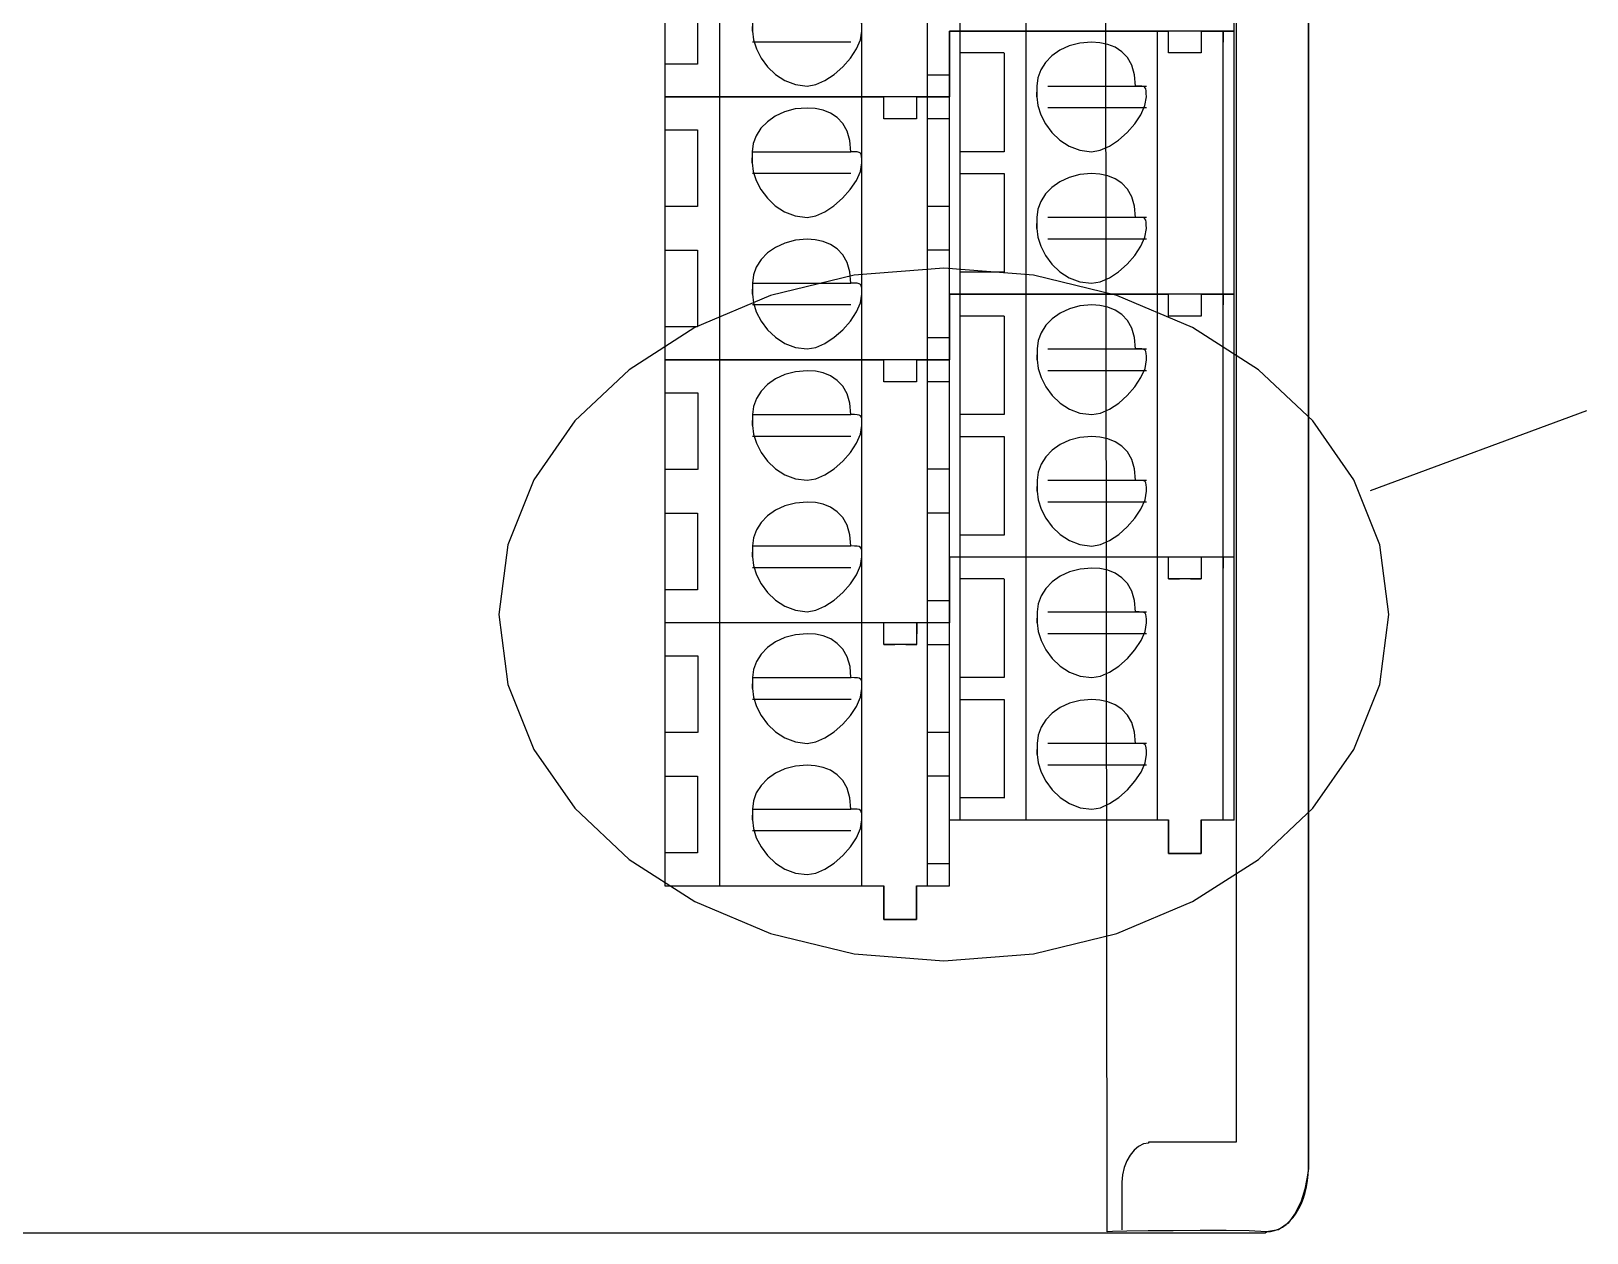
# Model space of a CAD drawing. Header units: metres. Extents: x 0 to 3575, y 0 to 842.
# Drawn here: x 2592.3 to 2649.7, y 447.9 to 492.2 of the extents above; entities that cross this region are included whole.
import ezdxf

# ---------------------------------------------------------------- set-up
doc = ezdxf.new("R2010")
doc.units = ezdxf.units.M
doc.layers.add('SCHEMATICS', color=7, linetype='Continuous')

msp = doc.modelspace()

# ---------------------------------------------------------------- linework, layer by layer
at = {"layer": 'SCHEMATICS', "color": 7}
for p, q in [((2631.989, 447.941), (2631.866, 556.076)), ((2639.407, 553.764), (2639.407, 450.272)), ((2639.407, 450.272), (2639.407, 553.764)), ((2636.741, 552.801), (2636.741, 451.239)), ((2636.669, 463.108), (2636.669, 540.618)), ((2615.683, 538.227), (2615.683, 460.687)), ((2626.576, 492.171), (2626.576, 501.86)), ((2628.999, 492.171), (2628.999, 501.86)), ((2615.685, 499.431), (2615.685, 489.747)), ((2617.704, 499.434), (2617.704, 489.75)), ((2622.95, 489.749), (2622.95, 499.433)), ((2625.37, 489.749), (2625.37, 499.433)), ((2616.894, 493.783), (2616.894, 490.96)), ((2618.912, 492.573), (2618.912, 492.171)), ((2626.173, 492.171), (2626.173, 489.748)), ((2634.249, 492.171), (2626.173, 492.171)), ((2626.174, 492.17), (2634.25, 492.17)), ((2626.174, 489.747), (2626.174, 492.17)), ((2626.575, 482.482), (2626.575, 492.171)), ((2628.998, 482.482), (2628.998, 492.171)), ((2633.842, 482.482), (2633.842, 492.171)), ((2634.248, 491.769), (2634.248, 492.171)), ((2634.248, 491.367), (2634.248, 492.171)), ((2635.458, 492.171), (2634.249, 492.171)), ((2635.457, 492.171), (2635.457, 491.769)), ((2635.457, 492.171), (2635.457, 491.367)), ((2636.67, 492.171), (2635.458, 492.171)), ((2635.459, 492.17), (2636.671, 492.17)), ((2636.262, 492.171), (2636.262, 491.769)), ((2636.264, 482.482), (2636.264, 492.171)), ((2636.67, 482.482), (2636.67, 492.171)), ((2622.546, 491.768), (2618.913, 491.768)), ((2634.248, 491.367), (2634.248, 491.769)), ((2616.894, 490.96), (2615.683, 490.96)), ((2628.192, 491.367), (2626.575, 491.367)), ((2628.189, 491.364), (2628.189, 487.726)), ((2634.65, 491.367), (2634.248, 491.367)), ((2635.457, 491.367), (2634.248, 491.367)), ((2635.457, 491.367), (2635.055, 491.367)), ((2625.771, 490.552), (2625.369, 490.552)), ((2626.173, 490.552), (2625.771, 490.552)), ((2629.401, 490.147), (2629.401, 489.745)), ((2629.805, 490.15), (2633.437, 490.15)), ((2615.684, 489.749), (2615.684, 480.062)), ((2623.754, 489.748), (2615.684, 489.748)), ((2615.685, 489.747), (2623.755, 489.747)), ((2617.703, 489.748), (2617.703, 480.061)), ((2622.949, 480.061), (2622.949, 489.748)), ((2624.965, 489.748), (2623.754, 489.748)), ((2623.754, 489.342), (2623.754, 489.748)), ((2623.754, 488.944), (2623.754, 489.748)), ((2623.754, 488.944), (2623.754, 489.342)), ((2626.173, 489.748), (2624.965, 489.748)), ((2624.965, 489.748), (2624.965, 489.342)), ((2624.965, 489.748), (2624.965, 488.944)), ((2624.966, 489.747), (2626.174, 489.747)), ((2625.369, 480.061), (2625.369, 489.748)), ((2626.172, 482.482), (2626.172, 489.748)), ((2633.437, 489.342), (2629.805, 489.342)), ((2624.156, 488.944), (2623.754, 488.944)), ((2624.965, 488.944), (2623.754, 488.944)), ((2624.965, 488.944), (2624.56, 488.944)), ((2625.77, 488.944), (2625.368, 488.944)), ((2626.172, 488.944), (2625.77, 488.944)), ((2615.683, 488.537), (2616.894, 488.537)), ((2616.894, 488.537), (2616.894, 485.712)), ((2618.908, 487.726), (2618.908, 487.324)), ((2618.912, 487.729), (2622.545, 487.729)), ((2628.189, 487.726), (2626.572, 487.726)), ((2622.545, 486.924), (2618.912, 486.924)), ((2626.572, 486.921), (2628.189, 486.921)), ((2628.189, 486.921), (2628.189, 483.288)), ((2616.893, 485.714), (2615.682, 485.714)), ((2625.77, 485.714), (2625.368, 485.714)), ((2626.172, 485.714), (2625.77, 485.714)), ((2629.401, 485.308), (2629.401, 484.901)), ((2629.805, 485.312), (2633.437, 485.312)), ((2615.682, 484.1), (2616.893, 484.1)), ((2616.893, 484.1), (2616.893, 481.275)), ((2625.77, 484.1), (2625.368, 484.1)), ((2626.172, 484.1), (2625.77, 484.1)), ((2633.437, 484.503), (2629.805, 484.503)), ((2618.911, 482.886), (2618.911, 482.482)), ((2618.912, 482.886), (2622.545, 482.886)), ((2628.193, 483.291), (2626.576, 483.291)), ((2626.173, 482.483), (2634.249, 482.483)), ((2626.173, 480.062), (2626.173, 482.483)), ((2626.174, 482.484), (2626.174, 480.063)), ((2634.25, 482.484), (2626.174, 482.484)), ((2626.576, 472.799), (2626.576, 482.483)), ((2628.999, 472.799), (2628.999, 482.483)), ((2633.843, 472.8), (2633.843, 482.484)), ((2634.247, 481.674), (2634.247, 482.483)), ((2634.249, 482.083), (2634.249, 482.484)), ((2635.459, 482.484), (2634.25, 482.484)), ((2635.456, 482.483), (2635.456, 481.674)), ((2635.458, 482.484), (2635.458, 482.083)), ((2635.458, 482.483), (2636.67, 482.483)), ((2636.671, 482.484), (2635.459, 482.484)), ((2636.263, 482.484), (2636.263, 482.083)), ((2636.265, 472.8), (2636.265, 482.484)), ((2636.671, 472.8), (2636.671, 482.484)), ((2622.545, 482.082), (2618.912, 482.082)), ((2634.249, 481.675), (2634.249, 482.083)), ((2616.893, 481.275), (2615.682, 481.275)), ((2628.193, 481.675), (2626.576, 481.675)), ((2628.193, 481.675), (2628.193, 478.046)), ((2635.456, 481.674), (2634.247, 481.674)), ((2634.651, 481.675), (2634.249, 481.675)), ((2635.458, 481.675), (2635.056, 481.675)), ((2625.77, 480.87), (2625.368, 480.87)), ((2626.172, 480.87), (2625.77, 480.87)), ((2615.684, 480.062), (2623.754, 480.062)), ((2615.685, 480.064), (2615.685, 470.38)), ((2623.755, 480.063), (2615.685, 480.063)), ((2617.704, 480.063), (2617.704, 470.379)), ((2622.95, 470.379), (2622.95, 480.063)), ((2623.753, 479.253), (2623.753, 480.062)), ((2624.966, 480.063), (2623.755, 480.063)), ((2623.755, 479.659), (2623.755, 480.063)), ((2624.964, 480.062), (2624.964, 479.253)), ((2624.965, 480.062), (2626.173, 480.062)), ((2626.174, 480.063), (2624.966, 480.063)), ((2624.966, 480.063), (2624.966, 479.659)), ((2625.37, 470.379), (2625.37, 480.063)), ((2626.173, 472.8), (2626.173, 480.063)), ((2629.405, 480.467), (2629.405, 480.062)), ((2629.806, 480.468), (2633.438, 480.468)), ((2623.755, 479.254), (2623.755, 479.659)), ((2633.438, 479.66), (2629.806, 479.66)), ((2624.964, 479.253), (2623.753, 479.253)), ((2624.157, 479.254), (2623.755, 479.254)), ((2624.966, 479.254), (2624.561, 479.254)), ((2625.771, 479.254), (2625.369, 479.254)), ((2626.173, 479.254), (2625.771, 479.254)), ((2615.684, 478.851), (2616.895, 478.851)), ((2616.895, 478.851), (2616.895, 476.026)), ((2618.912, 478.046), (2618.912, 477.644)), ((2618.913, 478.047), (2622.546, 478.047)), ((2628.193, 478.046), (2626.576, 478.046)), ((2641.693, 475.249), (2649.672, 478.191)), ((2622.546, 477.239), (2618.913, 477.239)), ((2626.576, 477.238), (2628.193, 477.238)), ((2628.193, 477.238), (2628.193, 473.603)), ((2616.894, 476.027), (2615.683, 476.027)), ((2625.771, 476.028), (2625.369, 476.028)), ((2626.173, 476.028), (2625.771, 476.028)), ((2629.405, 475.623), (2629.405, 475.221)), ((2629.806, 475.626), (2633.438, 475.626)), ((2615.683, 474.414), (2616.894, 474.414)), ((2616.894, 474.414), (2616.894, 471.589)), ((2625.771, 474.415), (2625.369, 474.415)), ((2626.173, 474.415), (2625.771, 474.415)), ((2633.438, 474.822), (2629.806, 474.822)), ((2618.912, 473.203), (2618.912, 472.799)), ((2618.913, 473.205), (2622.546, 473.205)), ((2628.194, 473.605), (2626.577, 473.605)), ((2626.174, 472.801), (2634.25, 472.801)), ((2626.174, 470.38), (2626.174, 472.801)), ((2626.175, 472.795), (2626.175, 470.374)), ((2634.251, 472.795), (2626.175, 472.795)), ((2626.575, 463.108), (2626.575, 472.797)), ((2629, 463.106), (2629, 472.795)), ((2633.844, 463.106), (2633.844, 472.795)), ((2634.248, 471.992), (2634.248, 472.801)), ((2634.25, 472.39), (2634.25, 472.795)), ((2635.46, 472.795), (2634.251, 472.795)), ((2635.457, 472.801), (2635.457, 471.992)), ((2635.459, 472.801), (2636.671, 472.801)), ((2635.459, 472.795), (2635.459, 472.39)), ((2636.672, 472.795), (2635.46, 472.795)), ((2636.262, 472.797), (2636.262, 472.392)), ((2636.266, 463.106), (2636.266, 472.795)), ((2636.672, 463.106), (2636.672, 472.795)), ((2622.546, 472.396), (2618.913, 472.396)), ((2628.192, 471.988), (2626.575, 471.988)), ((2628.194, 471.985), (2628.194, 468.352)), ((2635.457, 471.992), (2634.248, 471.992)), ((2634.652, 471.986), (2634.25, 471.986)), ((2635.459, 471.986), (2635.057, 471.986)), ((2616.894, 471.589), (2615.683, 471.589)), ((2625.771, 471.184), (2625.369, 471.184)), ((2626.173, 471.184), (2625.771, 471.184)), ((2615.684, 470.377), (2615.684, 460.688)), ((2615.685, 470.38), (2623.755, 470.38)), ((2623.756, 470.374), (2615.686, 470.374)), ((2617.705, 470.374), (2617.705, 460.685)), ((2622.951, 460.685), (2622.951, 470.374)), ((2623.754, 469.571), (2623.754, 470.38)), ((2624.967, 470.374), (2623.756, 470.374)), ((2623.756, 469.97), (2623.756, 470.374)), ((2624.965, 470.38), (2624.965, 469.571)), ((2624.966, 470.38), (2626.174, 470.38)), ((2626.175, 470.374), (2624.967, 470.374)), ((2624.967, 470.374), (2624.967, 469.97)), ((2625.371, 460.685), (2625.371, 470.374)), ((2626.174, 463.106), (2626.174, 470.374)), ((2629.406, 470.773), (2629.406, 470.372)), ((2629.807, 470.774), (2633.439, 470.774)), ((2633.439, 469.97), (2629.807, 469.97)), ((2615.685, 469.161), (2616.896, 469.161)), ((2616.896, 469.161), (2616.896, 466.332)), ((2624.965, 469.571), (2623.754, 469.571)), ((2624.158, 469.565), (2623.756, 469.565)), ((2624.967, 469.565), (2624.562, 469.565)), ((2625.772, 469.565), (2625.37, 469.565)), ((2626.174, 469.565), (2625.772, 469.565)), ((2618.913, 468.352), (2618.913, 467.95)), ((2618.914, 468.353), (2622.547, 468.353)), ((2628.194, 468.352), (2626.577, 468.352)), ((2622.547, 467.549), (2618.914, 467.549)), ((2626.577, 467.548), (2628.194, 467.548)), ((2628.194, 467.548), (2628.194, 463.915)), ((2616.893, 466.335), (2615.682, 466.335)), ((2625.77, 466.335), (2625.368, 466.335)), ((2626.172, 466.335), (2625.77, 466.335)), ((2629.406, 465.931), (2629.406, 465.527)), ((2629.805, 465.935), (2633.437, 465.935)), ((2633.437, 465.129), (2629.805, 465.129)), ((2615.682, 464.727), (2616.893, 464.727)), ((2616.893, 464.727), (2616.893, 461.898)), ((2625.77, 464.727), (2625.368, 464.727)), ((2626.172, 464.727), (2625.77, 464.727)), ((2618.911, 463.512), (2618.911, 463.108)), ((2618.912, 463.512), (2622.545, 463.512)), ((2628.193, 463.919), (2626.576, 463.919)), ((2626.172, 460.687), (2626.172, 463.108)), ((2626.172, 463.108), (2634.248, 463.108)), ((2626.173, 463.108), (2634.249, 463.108)), ((2626.173, 460.687), (2626.173, 463.108)), ((2634.247, 461.868), (2634.247, 463.109)), ((2634.248, 463.108), (2634.248, 461.868)), ((2635.456, 463.109), (2635.456, 461.868)), ((2635.457, 461.868), (2635.457, 463.108)), ((2635.457, 463.108), (2636.669, 463.108)), ((2635.458, 463.108), (2636.67, 463.108)), ((2622.545, 462.703), (2618.912, 462.703)), ((2616.893, 461.898), (2615.682, 461.898)), ((2635.456, 461.868), (2634.247, 461.868)), ((2634.248, 461.868), (2635.457, 461.868)), ((2625.77, 461.496), (2625.368, 461.496)), ((2626.172, 461.496), (2625.77, 461.496)), ((2615.683, 460.687), (2623.753, 460.687)), ((2615.684, 460.687), (2623.754, 460.687)), ((2623.753, 459.446), (2623.753, 460.688)), ((2623.753, 460.687), (2623.753, 459.445)), ((2624.964, 460.688), (2624.964, 459.446)), ((2624.964, 460.687), (2626.172, 460.687)), ((2624.964, 459.445), (2624.964, 460.687)), ((2624.965, 460.687), (2626.173, 460.687)), ((2624.964, 459.446), (2623.753, 459.446)), ((2623.753, 459.445), (2624.964, 459.445)), ((2636.741, 451.239), (2633.507, 451.239)), ((2633.507, 451.239), (2633.507, 451.205)), ((2639.4, 450.05), (2639.407, 450.272)), ((2632.534, 449.763), (2632.534, 448.011)), ((2639.34, 449.598), (2639.376, 449.825)), ((2639.376, 449.825), (2639.4, 450.05)), ((2639.148, 448.974), (2639.223, 449.174)), ((2639.223, 449.174), (2639.287, 449.385)), ((2639.287, 449.385), (2639.34, 449.598)), ((2638.719, 448.335), (2638.842, 448.467)), ((2638.842, 448.467), (2638.954, 448.617)), ((2638.954, 448.617), (2639.056, 448.793)), ((2639.056, 448.793), (2639.148, 448.974)), ((2454.973, 447.897), (2632.561, 447.897)), ((2632.561, 447.897), (2637.808, 447.897)), ((2637.808, 447.897), (2637.861, 447.94)), ((2637.861, 447.94), (2638.014, 447.949)), ((2638.014, 447.949), (2638.162, 447.981)), ((2638.162, 447.981), (2638.309, 448.033)), ((2638.309, 448.033), (2638.453, 448.107)), ((2638.453, 448.107), (2638.59, 448.207)), ((2638.59, 448.207), (2638.719, 448.335))]:
    msp.add_line(p, q, dxfattribs=at)
for points in [[(2618.912, 492.171), (2618.912, 492.188), (2618.912, 492.228), (2618.912, 492.277), (2618.912, 492.322), (2618.912, 492.348), (2618.912, 492.341), (2618.912, 492.286), (2618.912, 492.171)], [(2618.912, 492.171), (2618.949, 491.853), (2619.057, 491.516), (2619.231, 491.178), (2619.467, 490.859), (2619.76, 490.577), (2620.104, 490.353), (2620.496, 490.204), (2620.931, 490.15)], [(2620.931, 490.15), (2621.249, 490.204), (2621.586, 490.353), (2621.923, 490.577), (2622.242, 490.859), (2622.523, 491.178), (2622.747, 491.516), (2622.895, 491.853), (2622.949, 492.171)], [(2622.949, 492.171), (2622.948, 492.304), (2622.943, 492.403), (2622.928, 492.475), (2622.899, 492.523), (2622.85, 492.552), (2622.779, 492.567), (2622.678, 492.572), (2622.545, 492.573)], [(2631.417, 491.766), (2630.983, 491.73), (2630.591, 491.627), (2630.247, 491.467), (2629.955, 491.26), (2629.72, 491.015), (2629.546, 490.742), (2629.438, 490.449), (2629.401, 490.147)], [(2633.031, 490.147), (2632.995, 490.566), (2632.893, 490.914), (2632.733, 491.194), (2632.527, 491.413), (2632.283, 491.575), (2632.01, 491.684), (2631.718, 491.746), (2631.417, 491.766)], [(2629.401, 489.745), (2629.401, 489.762), (2629.401, 489.802), (2629.401, 489.851), (2629.401, 489.896), (2629.401, 489.922), (2629.401, 489.915), (2629.401, 489.861), (2629.401, 489.745)], [(2633.433, 489.745), (2633.432, 489.878), (2633.427, 489.978), (2633.412, 490.049), (2633.383, 490.097), (2633.335, 490.126), (2633.263, 490.141), (2633.164, 490.146), (2633.031, 490.147)], [(2620.927, 489.339), (2620.492, 489.303), (2620.1, 489.201), (2619.756, 489.042), (2619.463, 488.836), (2619.227, 488.592), (2619.053, 488.319), (2618.945, 488.028), (2618.908, 487.726)], [(2622.541, 487.726), (2622.505, 488.144), (2622.402, 488.491), (2622.243, 488.77), (2622.036, 488.988), (2621.792, 489.149), (2621.519, 489.258), (2621.228, 489.32), (2620.927, 489.339)], [(2629.401, 489.745), (2629.438, 489.428), (2629.546, 489.09), (2629.72, 488.753), (2629.955, 488.434), (2630.247, 488.153), (2630.591, 487.929), (2630.983, 487.78), (2631.417, 487.726)], [(2631.417, 487.726), (2631.736, 487.78), (2632.073, 487.929), (2632.41, 488.153), (2632.728, 488.434), (2633.008, 488.753), (2633.232, 489.09), (2633.38, 489.428), (2633.433, 489.745)], [(2618.908, 487.324), (2618.908, 487.341), (2618.908, 487.381), (2618.908, 487.43), (2618.908, 487.475), (2618.908, 487.501), (2618.908, 487.494), (2618.908, 487.44), (2618.908, 487.324)], [(2622.945, 487.324), (2622.944, 487.457), (2622.939, 487.557), (2622.924, 487.628), (2622.895, 487.676), (2622.846, 487.705), (2622.775, 487.72), (2622.674, 487.725), (2622.541, 487.726)], [(2618.908, 487.324), (2618.945, 487.005), (2619.053, 486.668), (2619.227, 486.331), (2619.463, 486.013), (2619.756, 485.733), (2620.1, 485.509), (2620.492, 485.362), (2620.927, 485.308)], [(2620.927, 485.308), (2621.245, 485.362), (2621.582, 485.509), (2621.919, 485.733), (2622.238, 486.013), (2622.519, 486.331), (2622.743, 486.668), (2622.891, 487.005), (2622.945, 487.324)], [(2631.417, 486.921), (2630.983, 486.885), (2630.591, 486.782), (2630.247, 486.623), (2629.955, 486.416), (2629.72, 486.172), (2629.546, 485.899), (2629.438, 485.608), (2629.401, 485.308)], [(2633.031, 485.308), (2632.995, 485.724), (2632.893, 486.07), (2632.733, 486.349), (2632.527, 486.568), (2632.283, 486.729), (2632.01, 486.839), (2631.718, 486.901), (2631.417, 486.921)], [(2633.433, 484.901), (2633.432, 485.035), (2633.427, 485.136), (2633.412, 485.209), (2633.383, 485.257), (2633.335, 485.287), (2633.263, 485.302), (2633.164, 485.307), (2633.031, 485.308)], [(2629.401, 484.901), (2629.401, 484.918), (2629.401, 484.958), (2629.401, 485.008), (2629.401, 485.054), (2629.401, 485.08), (2629.401, 485.073), (2629.401, 485.018), (2629.401, 484.901)], [(2629.401, 484.901), (2629.438, 484.583), (2629.546, 484.246), (2629.72, 483.909), (2629.955, 483.59), (2630.247, 483.309), (2630.591, 483.084), (2630.983, 482.936), (2631.417, 482.882)], [(2631.417, 482.882), (2631.736, 482.936), (2632.073, 483.084), (2632.41, 483.309), (2632.728, 483.59), (2633.008, 483.909), (2633.232, 484.246), (2633.38, 484.583), (2633.433, 484.901)], [(2620.93, 484.503), (2620.495, 484.467), (2620.103, 484.364), (2619.759, 484.205), (2619.466, 483.998), (2619.23, 483.753), (2619.056, 483.48), (2618.948, 483.188), (2618.911, 482.886)], [(2622.544, 482.886), (2622.508, 483.304), (2622.405, 483.651), (2622.246, 483.931), (2622.039, 484.15), (2621.795, 484.312), (2621.522, 484.421), (2621.231, 484.483), (2620.93, 484.503)], [(2625.966, 483.435), (2622.66, 483.176), (2619.581, 482.432), (2616.795, 481.255), (2614.367, 479.697), (2612.364, 477.808), (2610.852, 475.641), (2609.896, 473.246), (2609.563, 470.674)], [(2622.948, 482.482), (2622.947, 482.615), (2622.942, 482.716), (2622.927, 482.787), (2622.898, 482.836), (2622.849, 482.865), (2622.778, 482.88), (2622.677, 482.885), (2622.544, 482.886)], [(2642.368, 470.674), (2642.035, 473.246), (2641.079, 475.641), (2639.567, 477.808), (2637.564, 479.697), (2635.137, 481.255), (2632.351, 482.432), (2629.272, 483.176), (2625.966, 483.435)], [(2618.911, 482.482), (2618.911, 482.499), (2618.911, 482.539), (2618.911, 482.589), (2618.911, 482.634), (2618.911, 482.66), (2618.911, 482.652), (2618.911, 482.598), (2618.911, 482.482)], [(2618.911, 482.482), (2618.948, 482.163), (2619.056, 481.826), (2619.23, 481.489), (2619.466, 481.171), (2619.759, 480.891), (2620.103, 480.667), (2620.495, 480.52), (2620.93, 480.466)], [(2620.93, 480.466), (2621.248, 480.52), (2621.585, 480.667), (2621.922, 480.891), (2622.241, 481.171), (2622.522, 481.489), (2622.746, 481.826), (2622.894, 482.163), (2622.948, 482.482)], [(2631.421, 482.083), (2630.987, 482.047), (2630.595, 481.944), (2630.251, 481.785), (2629.959, 481.578), (2629.724, 481.334), (2629.55, 481.061), (2629.442, 480.769), (2629.405, 480.467)], [(2633.035, 480.467), (2632.999, 480.883), (2632.897, 481.229), (2632.737, 481.509), (2632.531, 481.728), (2632.287, 481.89), (2632.014, 482), (2631.722, 482.063), (2631.421, 482.083)], [(2629.405, 480.062), (2629.405, 480.079), (2629.405, 480.119), (2629.405, 480.169), (2629.405, 480.214), (2629.405, 480.24), (2629.405, 480.233), (2629.405, 480.178), (2629.405, 480.062)], [(2629.405, 480.062), (2629.442, 479.743), (2629.55, 479.406), (2629.724, 479.069), (2629.959, 478.751), (2630.251, 478.471), (2630.595, 478.247), (2630.987, 478.099), (2631.421, 478.046)], [(2631.421, 478.046), (2631.74, 478.099), (2632.077, 478.247), (2632.414, 478.471), (2632.732, 478.751), (2633.012, 479.069), (2633.236, 479.406), (2633.384, 479.743), (2633.437, 480.062)], [(2633.437, 480.062), (2633.436, 480.196), (2633.431, 480.296), (2633.416, 480.368), (2633.387, 480.416), (2633.339, 480.446), (2633.267, 480.461), (2633.168, 480.466), (2633.035, 480.467)], [(2620.931, 479.659), (2620.496, 479.623), (2620.104, 479.52), (2619.76, 479.361), (2619.467, 479.154), (2619.231, 478.91), (2619.057, 478.637), (2618.949, 478.346), (2618.912, 478.046)], [(2622.545, 478.046), (2622.509, 478.462), (2622.406, 478.808), (2622.247, 479.087), (2622.04, 479.306), (2621.796, 479.467), (2621.523, 479.577), (2621.232, 479.639), (2620.931, 479.659)], [(2618.912, 477.644), (2618.912, 477.661), (2618.912, 477.701), (2618.912, 477.75), (2618.912, 477.795), (2618.912, 477.821), (2618.912, 477.814), (2618.912, 477.759), (2618.912, 477.644)], [(2622.949, 477.644), (2622.948, 477.777), (2622.943, 477.876), (2622.928, 477.948), (2622.899, 477.996), (2622.85, 478.025), (2622.779, 478.04), (2622.678, 478.045), (2622.545, 478.046)], [(2618.912, 477.644), (2618.949, 477.325), (2619.057, 476.987), (2619.231, 476.649), (2619.467, 476.33), (2619.76, 476.049), (2620.104, 475.825), (2620.496, 475.677), (2620.931, 475.623)], [(2620.931, 475.623), (2621.249, 475.677), (2621.586, 475.825), (2621.923, 476.049), (2622.242, 476.33), (2622.523, 476.649), (2622.747, 476.987), (2622.895, 477.325), (2622.949, 477.644)], [(2631.421, 477.237), (2630.987, 477.201), (2630.595, 477.098), (2630.251, 476.938), (2629.959, 476.732), (2629.724, 476.487), (2629.55, 476.214), (2629.442, 475.923), (2629.405, 475.623)], [(2633.035, 475.623), (2632.999, 476.04), (2632.897, 476.387), (2632.737, 476.666), (2632.531, 476.885), (2632.287, 477.046), (2632.014, 477.155), (2631.722, 477.217), (2631.421, 477.237)], [(2633.437, 475.221), (2633.436, 475.354), (2633.431, 475.453), (2633.416, 475.525), (2633.387, 475.573), (2633.339, 475.602), (2633.267, 475.617), (2633.168, 475.622), (2633.035, 475.623)], [(2629.405, 475.221), (2629.405, 475.238), (2629.405, 475.278), (2629.405, 475.327), (2629.405, 475.372), (2629.405, 475.398), (2629.405, 475.391), (2629.405, 475.336), (2629.405, 475.221)], [(2629.405, 475.221), (2629.442, 474.902), (2629.55, 474.564), (2629.724, 474.227), (2629.959, 473.908), (2630.251, 473.628), (2630.595, 473.404), (2630.987, 473.256), (2631.421, 473.202)], [(2631.421, 473.202), (2631.74, 473.256), (2632.077, 473.404), (2632.414, 473.628), (2632.732, 473.908), (2633.012, 474.227), (2633.236, 474.564), (2633.384, 474.902), (2633.437, 475.221)], [(2620.931, 474.82), (2620.496, 474.784), (2620.104, 474.681), (2619.76, 474.52), (2619.467, 474.313), (2619.231, 474.068), (2619.057, 473.795), (2618.949, 473.503), (2618.912, 473.203)], [(2622.545, 473.203), (2622.509, 473.62), (2622.406, 473.967), (2622.247, 474.247), (2622.04, 474.466), (2621.796, 474.628), (2621.523, 474.738), (2621.232, 474.8), (2620.931, 474.82)], [(2622.949, 472.799), (2622.948, 472.932), (2622.943, 473.033), (2622.928, 473.104), (2622.899, 473.153), (2622.85, 473.182), (2622.779, 473.197), (2622.678, 473.202), (2622.545, 473.203)], [(2618.912, 472.799), (2618.912, 472.816), (2618.912, 472.856), (2618.912, 472.906), (2618.912, 472.951), (2618.912, 472.977), (2618.912, 472.97), (2618.912, 472.915), (2618.912, 472.799)], [(2618.912, 472.799), (2618.949, 472.48), (2619.057, 472.143), (2619.231, 471.805), (2619.467, 471.486), (2619.76, 471.205), (2620.104, 470.981), (2620.496, 470.833), (2620.931, 470.779)], [(2620.931, 470.779), (2621.249, 470.833), (2621.586, 470.981), (2621.923, 471.205), (2622.242, 471.486), (2622.523, 471.805), (2622.747, 472.143), (2622.895, 472.48), (2622.949, 472.799)], [(2631.422, 472.389), (2630.988, 472.353), (2630.596, 472.25), (2630.252, 472.091), (2629.96, 471.885), (2629.725, 471.64), (2629.551, 471.367), (2629.443, 471.075), (2629.406, 470.773)], [(2633.036, 470.773), (2633, 471.19), (2632.898, 471.537), (2632.739, 471.817), (2632.532, 472.035), (2632.288, 472.197), (2632.015, 472.307), (2631.724, 472.369), (2631.422, 472.389)], [(2609.563, 470.674), (2609.896, 468.104), (2610.852, 465.71), (2612.364, 463.544), (2614.367, 461.657), (2616.795, 460.1), (2619.581, 458.924), (2622.66, 458.181), (2625.966, 457.922)], [(2625.966, 457.922), (2629.272, 458.181), (2632.351, 458.924), (2635.137, 460.1), (2637.564, 461.657), (2639.567, 463.544), (2641.079, 465.71), (2642.035, 468.104), (2642.368, 470.674)], [(2629.406, 470.372), (2629.406, 470.388), (2629.406, 470.428), (2629.406, 470.478), (2629.406, 470.522), (2629.406, 470.548), (2629.406, 470.541), (2629.406, 470.487), (2629.406, 470.372)], [(2629.406, 470.372), (2629.443, 470.053), (2629.551, 469.715), (2629.725, 469.378), (2629.96, 469.059), (2630.252, 468.778), (2630.596, 468.554), (2630.988, 468.406), (2631.422, 468.352)], [(2631.422, 468.352), (2631.741, 468.406), (2632.078, 468.554), (2632.415, 468.778), (2632.733, 469.059), (2633.013, 469.378), (2633.237, 469.715), (2633.385, 470.053), (2633.438, 470.372)], [(2633.438, 470.372), (2633.437, 470.504), (2633.432, 470.604), (2633.417, 470.675), (2633.388, 470.723), (2633.34, 470.752), (2633.269, 470.767), (2633.169, 470.772), (2633.036, 470.773)], [(2620.932, 469.969), (2620.497, 469.933), (2620.105, 469.83), (2619.761, 469.671), (2619.468, 469.464), (2619.232, 469.219), (2619.058, 468.946), (2618.95, 468.654), (2618.913, 468.352)], [(2622.546, 468.352), (2622.51, 468.769), (2622.407, 469.116), (2622.248, 469.396), (2622.041, 469.615), (2621.797, 469.777), (2621.524, 469.887), (2621.233, 469.949), (2620.932, 469.969)], [(2618.913, 467.95), (2618.913, 467.966), (2618.913, 468.007), (2618.913, 468.056), (2618.913, 468.101), (2618.913, 468.127), (2618.913, 468.12), (2618.913, 468.065), (2618.913, 467.95)], [(2622.95, 467.95), (2622.949, 468.083), (2622.944, 468.182), (2622.929, 468.254), (2622.9, 468.302), (2622.852, 468.331), (2622.78, 468.346), (2622.68, 468.351), (2622.546, 468.352)], [(2618.913, 467.95), (2618.95, 467.632), (2619.058, 467.294), (2619.232, 466.957), (2619.468, 466.638), (2619.761, 466.357), (2620.105, 466.133), (2620.497, 465.985), (2620.932, 465.931)], [(2620.932, 465.931), (2621.25, 465.985), (2621.587, 466.133), (2621.924, 466.357), (2622.243, 466.638), (2622.524, 466.957), (2622.748, 467.294), (2622.897, 467.632), (2622.95, 467.95)], [(2631.422, 467.548), (2630.988, 467.512), (2630.596, 467.409), (2630.252, 467.25), (2629.96, 467.043), (2629.725, 466.798), (2629.551, 466.525), (2629.443, 466.233), (2629.406, 465.931)], [(2633.036, 465.931), (2633, 466.349), (2632.898, 466.696), (2632.739, 466.976), (2632.532, 467.195), (2632.288, 467.356), (2632.015, 467.466), (2631.724, 467.528), (2631.422, 467.548)], [(2629.406, 465.527), (2629.406, 465.544), (2629.406, 465.584), (2629.406, 465.633), (2629.406, 465.678), (2629.406, 465.705), (2629.406, 465.697), (2629.406, 465.643), (2629.406, 465.527)], [(2633.438, 465.527), (2633.437, 465.66), (2633.432, 465.761), (2633.417, 465.832), (2633.388, 465.88), (2633.34, 465.91), (2633.269, 465.925), (2633.169, 465.93), (2633.036, 465.931)], [(2620.93, 465.129), (2620.495, 465.093), (2620.103, 464.99), (2619.759, 464.831), (2619.466, 464.624), (2619.23, 464.379), (2619.056, 464.106), (2618.948, 463.814), (2618.911, 463.512)], [(2622.544, 463.512), (2622.508, 463.93), (2622.405, 464.277), (2622.246, 464.558), (2622.039, 464.776), (2621.794, 464.938), (2621.522, 465.047), (2621.231, 465.109), (2620.93, 465.129)], [(2629.406, 465.527), (2629.443, 465.209), (2629.551, 464.872), (2629.725, 464.535), (2629.96, 464.216), (2630.252, 463.935), (2630.596, 463.71), (2630.988, 463.562), (2631.422, 463.508)], [(2631.422, 463.508), (2631.741, 463.562), (2632.078, 463.71), (2632.415, 463.935), (2632.733, 464.216), (2633.013, 464.535), (2633.237, 464.872), (2633.385, 465.209), (2633.438, 465.527)], [(2622.948, 463.108), (2622.947, 463.241), (2622.942, 463.342), (2622.927, 463.413), (2622.898, 463.461), (2622.849, 463.491), (2622.778, 463.506), (2622.677, 463.511), (2622.544, 463.512)], [(2618.911, 463.108), (2618.911, 463.125), (2618.911, 463.165), (2618.911, 463.215), (2618.911, 463.259), (2618.911, 463.286), (2618.911, 463.278), (2618.911, 463.224), (2618.911, 463.108)], [(2618.911, 463.108), (2618.948, 462.789), (2619.056, 462.452), (2619.23, 462.116), (2619.466, 461.798), (2619.759, 461.518), (2620.103, 461.295), (2620.495, 461.147), (2620.93, 461.094)], [(2620.93, 461.094), (2621.248, 461.147), (2621.585, 461.295), (2621.922, 461.518), (2622.241, 461.798), (2622.522, 462.116), (2622.746, 462.452), (2622.894, 462.789), (2622.948, 463.108)], [(2633.507, 451.205), (2633.324, 451.174), (2633.147, 451.084), (2632.983, 450.945), (2632.836, 450.763), (2632.712, 450.546), (2632.617, 450.302), (2632.556, 450.039), (2632.534, 449.763)], [(2639.407, 450.272), (2639.395, 450.167), (2639.353, 449.893), (2639.27, 449.506), (2639.135, 449.066), (2638.937, 448.631), (2638.666, 448.26), (2638.31, 448.01), (2637.86, 447.941)], [(2637.86, 447.941), (2637.224, 447.968), (2636.379, 447.98), (2635.416, 447.982), (2634.424, 447.976), (2633.495, 447.966), (2632.719, 447.954), (2632.186, 447.945), (2631.989, 447.941)]]:
    msp.add_lwpolyline(points, dxfattribs=at)

doc.saveas('drawing.dxf')
